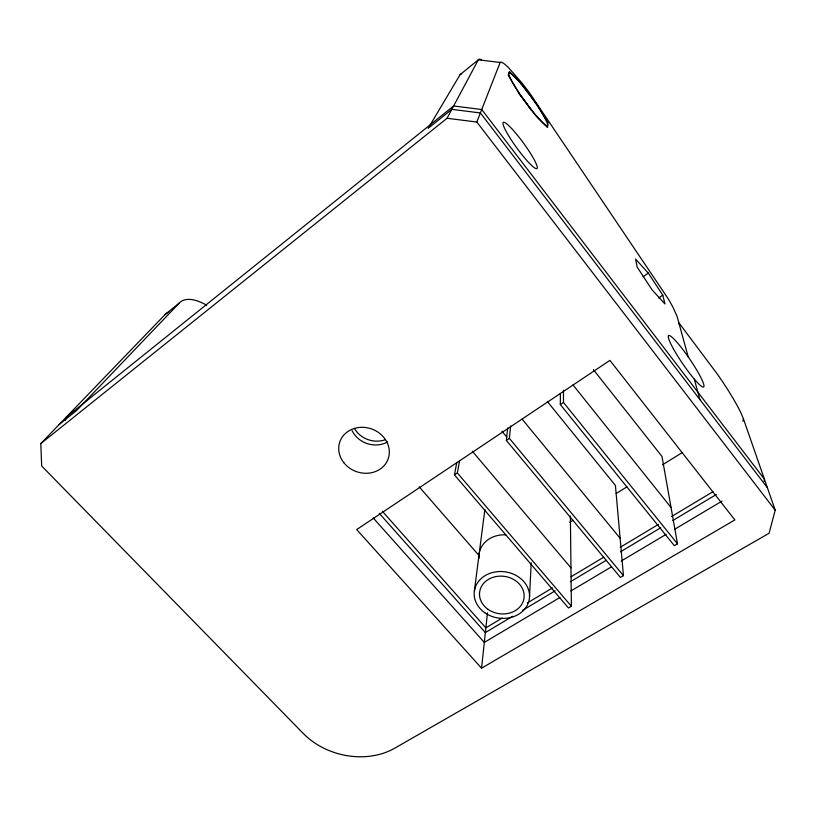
<?xml version="1.0" encoding="UTF-8"?>
<svg xmlns="http://www.w3.org/2000/svg" width="816" height="816" viewBox="0 0 816 816"><rect width="100%" height="100%" fill="white"/><g stroke="black" fill="none" stroke-linecap="round" stroke-linejoin="round"><path stroke-width="1.22" d="M593.416 369.668L661.98 456.46L677.494 543.823L674.353 545.68L560.327 404.542L560.398 393.475M529.513 596.955L531.175 562.887M764.215 481.185L764.398 479.145L481.736 109.517L453.614 105.988L66.035 417.394L65.341 420.577M507.664 427.982L506.348 440.405L620.425 577.422L623.455 575.647L509.378 438.386L510.622 426.003M481.562 668.192L356.694 529.584L609.909 360.386L734.849 519.914L481.562 668.192L487.458 612.877M474.361 591.019L484.877 509.47M570.374 516.028L571.404 606.288L568.487 608.002L454.43 474.881L457.348 472.943L459.653 460.499M454.43 474.881L456.807 462.407M742.835 421.219L743.427 418.822L740.928 412.886A50.245 6.273 55.9 0 0 733.054 398.32L728.494 390.854A50.255 6.273 55.9 0 0 716.917 373.504L678.871 322.789L678.504 323.768M743.427 418.822L775.2 510.204L769.06 533.276L394.75 748.18A66.912 53.193 15.1 0 1 303.215 733.411L41.687 466.007L40.8 443.588L164.965 314.67L179.367 302.96A55.202 24.307 50.7 0 1 206.652 305.194M775.2 510.204L476.83 122.033L500.147 62.475L501.055 61.975L503.788 63.475A48.277 5.651 53.9 0 1 509.174 68.391L521.016 81.896A48.317 5.651 53.9 0 1 529.39 92.657L668.243 298.85A49.144 6.059 55.1 0 1 673.251 307.826L677.045 316.251L688.194 356.857M40.8 443.588L447.046 118.279L478.339 59.803A62.087 8.048 53.8 0 1 481.399 59.782M500.147 62.475L478.339 59.803L460.112 74.633L428.186 128.326L451.819 109.354L480.389 112.945L767.377 487.693M179.367 302.96L76.51 410.621L59.078 424.616M643.09 276.716L648.312 273.115L662.776 295.157L664.989 303.95L652.168 289.996L637.194 267.128L635.572 259.06L648.312 273.115M658.583 297.993L662.776 295.157M506.348 440.405L509.378 438.386M560.327 404.542L563.479 402.451L563.479 390.191M569.741 522.281L572.985 520.271M616.182 493.507L626.984 486.826M662.623 464.743L682.064 452.707M502.248 618.028L485.867 627.851L382.327 511.265M527.36 602.973L552.483 587.918M571.047 576.79L603.809 557.144M620.191 547.322L658.41 524.413M671.517 516.559L713.011 491.681M512.601 616.294L485.357 632.584L379.318 513.376M522.403 610.439L555.094 590.896M570.353 581.767L606.308 560.276M620.476 551.81L660.797 527.707M672.782 520.537L716.366 494.476M559.888 597.496L484.306 642.416L373.208 517.956M570.843 590.978L611.368 566.896M621.221 561.031L666.131 534.337M674.893 529.135L721.987 501.136M447.046 118.279L476.83 122.033M419.179 486.805L479.431 556.022M457.348 472.943L571.404 606.288M472.382 451.268L570.965 567.885M501.932 431.236L506.818 437.111M522.199 419.23L620.129 538.264M547.312 401.462L615.417 485.449L623.455 575.647M563.479 402.451L677.494 543.823M572.965 384.887L671.058 507.562M694.294 379.103L699.893 399.585M460.112 74.633A61.659 9.16 53.6 0 1 461.672 73.899M164.965 314.67A54.876 24.98 50.5 0 1 168.779 312.049M384.938 439.865A24.164 21.655 19.6 0 1 354.593 428.808M518.619 93.044A32.538 3.998 53.8 0 1 531.318 110.364M479.074 558.246A26.255 22.44 7.5 0 1 505.879 534.847M387.61 441.925A24.337 21.777 19.6 0 1 352.073 430.624M547.873 122.747L547.536 127.541L535.714 115.648L519.17 93.626L508.225 75.164L509.398 71.431L521.414 83.844L537.112 104.805L547.873 122.747M673.475 348.942A31.079 4.213 55.7 0 0 703.351 387.049A31.079 4.213 55.7 0 0 681.513 347.8A31.079 4.213 55.7 0 0 673.475 348.942M515.304 87.037A32.609 3.794 53.9 0 0 547.312 125.746A32.609 3.794 53.9 0 0 522.097 85.211A32.609 3.794 53.9 0 0 515.304 87.037M508.541 135.589A28.601 4.131 53.9 0 0 536.938 168.626A28.601 4.131 53.9 0 0 514.947 132.233A28.601 4.131 53.9 0 0 508.541 135.589M343.832 462.703A25.622 22.644 19.4 0 0 387.335 460.867A25.622 22.644 19.4 0 0 360.907 427.329A25.622 22.644 19.4 0 0 343.832 462.703M484.755 612.704A27.764 23.358 7.9 0 0 529.258 599.362A27.764 23.358 7.9 0 0 491.528 572.812A27.764 23.358 7.9 0 0 484.755 612.704M488.07 609.368A22.389 18.839 7.9 0 0 523.933 598.546A22.389 18.839 7.9 0 0 493.456 577.187A22.389 18.839 7.9 0 0 488.07 609.368"/></g></svg>
